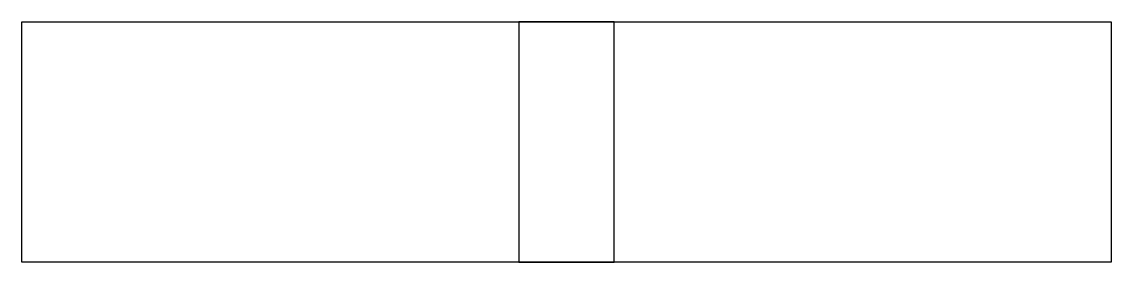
# Model space of a CAD drawing. Header units: millimetres. Extents: x -6 to 6, y 15.6 to 18.2.
import ezdxf

# ---------------------------------------------------------------- set-up
doc = ezdxf.new("R2010")
doc.units = ezdxf.units.MM
doc.layers.get('0').update_dxf_attribs({"linetype": 'CONTINUOUS'})

msp = doc.modelspace()

# ---------------------------------------------------------------- linework, layer by layer
for points in [[(-6, 15.55), (-6, 18.2), (6, 18.2), (6, 15.55)], [(0.525, 18.2), (-0.525, 18.2), (-0.525, 15.55), (0.525, 15.55)]]:
    msp.add_lwpolyline(points, close=True)

doc.saveas('drawing.dxf')
